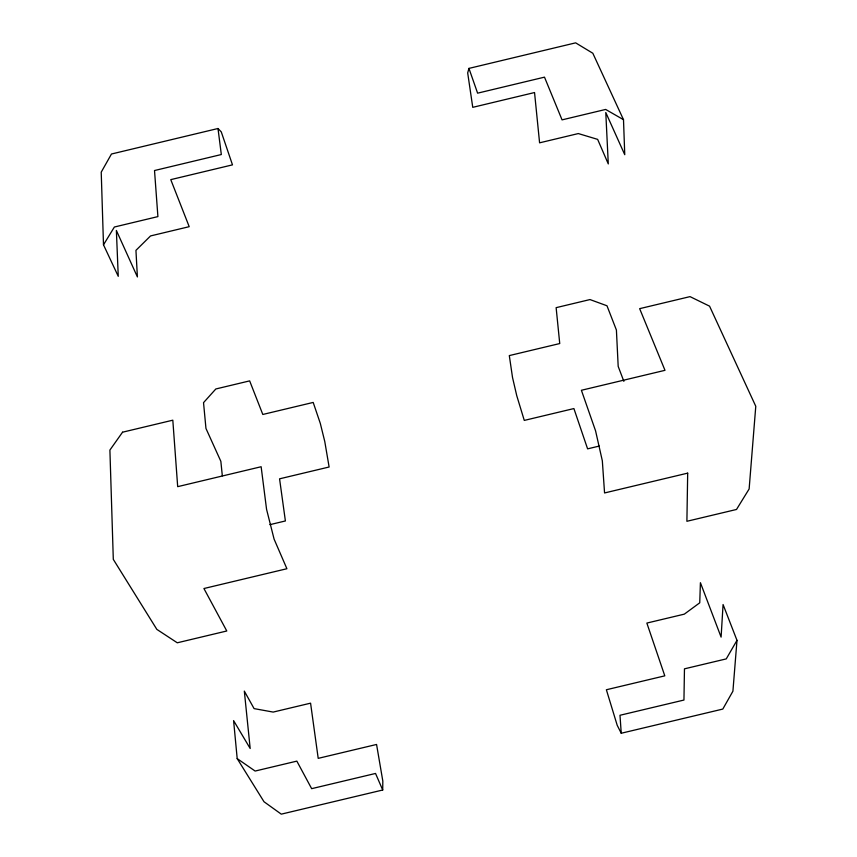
<?xml version="1.0" encoding="UTF-8"?>
<svg xmlns="http://www.w3.org/2000/svg" width="857" height="857" viewBox="0 0 857 857"><rect width="100%" height="100%" fill="white"/><g stroke="black" fill="none" stroke-linecap="round" stroke-linejoin="round"><path stroke-width="1.29" d="M382.704 790.015L382.822 781.07L376.566 744.465L318.204 758.359L310.577 703.168L273.179 712.081L254.09 708.61L244.32 691.096L250.18 748.493L233.597 720.608L237.196 758.616L264.01 801.745L281.278 814.15L382.704 790.015L375.537 773.453L311.659 788.665L296.843 761.123L255.129 771.054L237.196 758.616M736.988 640.361L732.917 691.203L722.805 709.071L621.239 733.249L617.201 725.279L606.37 689.756L664.796 675.841L646.853 623.071L684.314 614.148L699.741 602.814L700.415 582.696L721.101 637.115L723.072 604.528L736.988 640.361L726.254 658.894L684.464 668.835L683.95 700.051L619.986 715.274L621.239 733.249M468.95 68.399L467.686 72.899L472.753 107.339L534.543 92.545L539.589 142.83L578.314 133.563L597.65 139.38L608.288 163.933L605.781 112.503L624.753 154.699L623.5 119.691L592.83 53.252L575.647 42.85L468.95 68.399L477.606 93.167L544.495 77.151L562.053 119.873L605.663 109.439L623.5 119.691M103.493 244.813L114.377 227.019L157.902 216.607L154.517 170.532L221.32 154.539L217.999 128.507L111.464 154.014L101.222 172.15L103.493 244.813L118.255 276.318L116.37 230.458L137.399 276.94L135.942 250.362L150.553 235.932L189.204 226.677L170.768 179.638L232.483 164.865L221.277 131.903L217.999 128.507M269.869 524.666L285.392 520.96L279.564 478.827L329.12 467.001L324.771 441.526L320.314 423.422L313.191 402.436L262.81 414.467L249.655 380.883L215.835 388.971L203.527 402.651L205.959 428.436L220.849 461.323L222.327 475.796M599.257 446.068L587.602 448.854L573.901 408.564L524.28 420.412L516.75 395.688L512.529 377.519L509.304 355.591L559.739 343.55L556.129 307.663L589.991 299.564L606.981 305.778L616.408 330.041L618.186 366.4L623.875 381.354M687.689 473.139L686.896 521.292L736.506 509.465L749.136 488.972L755.778 406.282L709.564 306.163L690.024 296.629L639.654 308.659L664.989 370.32L581.4 390.278L595.572 430.846L602.332 460.809L604.56 492.957L687.689 473.139M122.551 432.196L109.9 450.064L113.306 559.375L156.842 629.381L177.281 642.793L226.784 630.988L203.923 588.523L286.902 568.727L274.09 539.117L266.57 509.358L261.139 466.733L177.688 486.658L172.814 420.187L122.551 432.196"/></g></svg>
